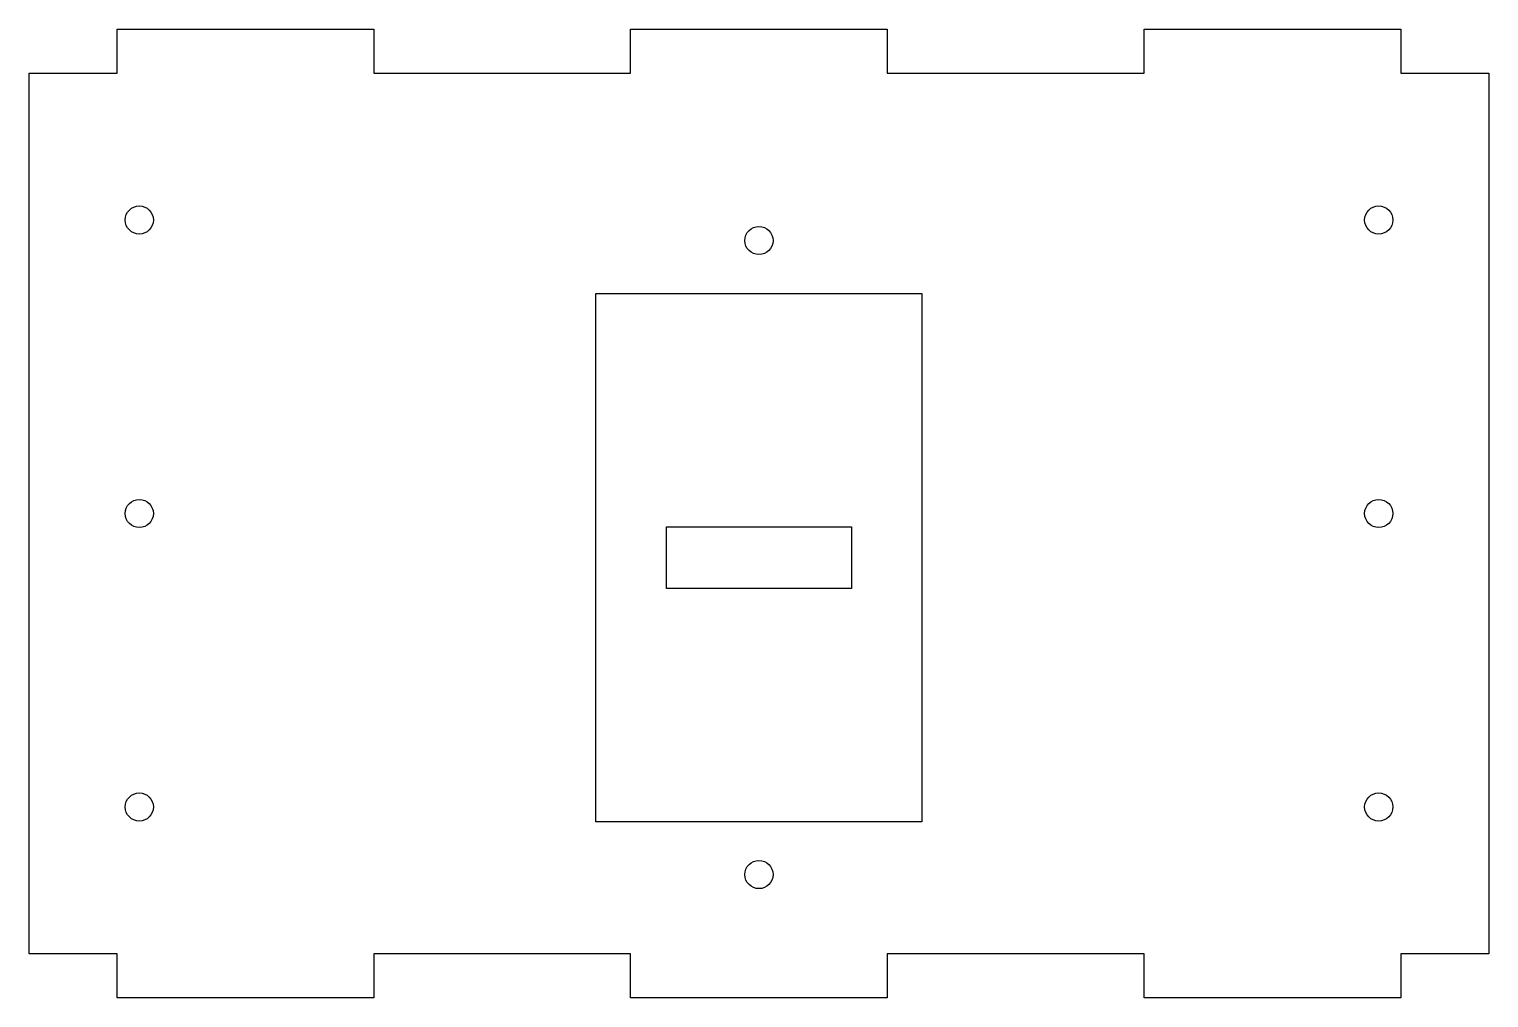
# Model space of a CAD drawing. Header units: millimetres. Extents: x 0 to 17073, y -13323 to 110.
# Drawn here: x 0 to 165.7, y 0 to 110 of the extents above.
import ezdxf

# ---------------------------------------------------------------- set-up
doc = ezdxf.new("R2010")
doc.units = ezdxf.units.MM
doc.layers.get('0').update_dxf_attribs({"linetype": 'CONTINUOUS'})

msp = doc.modelspace()

# ---------------------------------------------------------------- linework, layer by layer
for points in [[(0, 5), (0, 105), (10, 105), (10, 110), (39.14, 110), (39.14, 105), (68.27, 105), (68.27, 110), (97.41, 110), (97.41, 105), (126.55, 105), (126.55, 110), (155.69, 110), (155.69, 105), (165.69, 105), (165.69, 5), (155.69, 5), (155.69, 0), (126.55, 0), (126.55, 5), (97.41, 5), (97.41, 0), (68.27, 0), (68.27, 5), (39.14, 5), (39.14, 0), (10, 0), (10, 5)], [(101.34, 20), (64.34, 20), (64.34, 80), (101.34, 80)], [(93.34, 46.5), (72.34, 46.5), (72.34, 53.5), (93.34, 53.5)]]:
    msp.add_lwpolyline(points, close=True)
for centre in [(12.5, 88.33), (153.19, 88.33), (82.84, 86), (12.5, 55), (153.19, 55), (12.5, 21.67), (153.19, 21.67), (82.84, 14)]:
    msp.add_circle(centre, 1.6)

doc.saveas('drawing.dxf')
